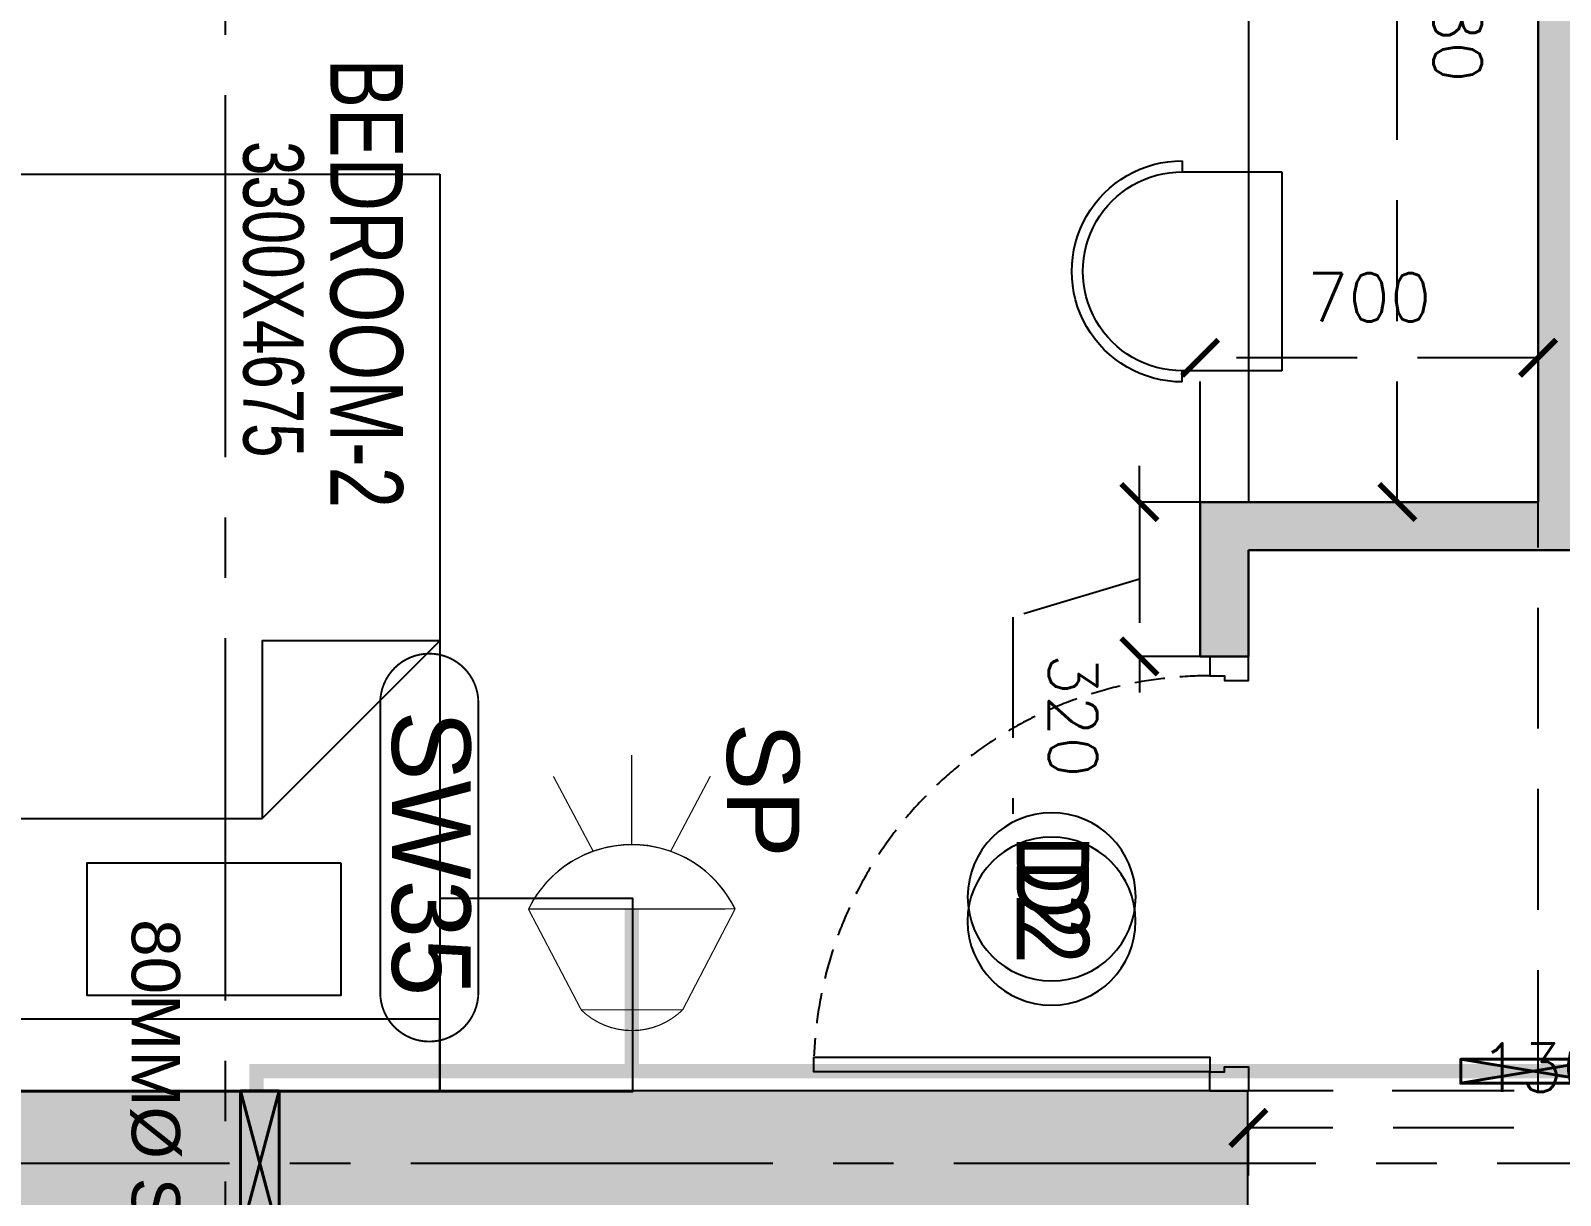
# Model space of a CAD drawing. Header units: millimetres. Extents: x -414464 to 1686, y -90036 to 108605.
# Drawn here: x -111162 to -107994, y -49921 to -47509 of the extents above; entities that cross this region are included whole.
import ezdxf
from ezdxf.enums import TextEntityAlignment as Align

# ---------------------------------------------------------------- set-up
doc = ezdxf.new("R2010")
doc.units = ezdxf.units.MM
doc.header["$LTSCALE"] = 1000
doc.header["$MEASUREMENT"] = 0
for name, pattern in [('$1$AUDIT_D_120904163729-0', [0]), ('$36$HIDDEN', [0.375, 0.25, -0.125]), ('3BHK-A$1$AUDIT_D_120904163729-0', [0]), ('3BHK-A$1$HIDDEN', [0.375, 0.25, -0.125]), ('AUDIT_D_120904163729-0', [0]), ('T8(T9 IS SIMILAR) - DIMENSION & TEXTING$1$( Hidden )', [0.375, 0.25, -0.125]), ('T8(T9 IS SIMILAR) - DIMENSION & TEXTING$1$1', [0]), ('T8(T9 IS SIMILAR) - DIMENSION & TEXTING$1$3BHK-D$0$HIDDEN', [0.375, 0.25, -0.125]), ('T8(T9 IS SIMILAR) - DIMENSION & TEXTING$1$AUDIT_D_120904163729-0', [0]), ('T8(T9 IS SIMILAR) - DIMENSION & TEXTING$1$HIDDEN', [0.375, 0.25, -0.125]), ('T8(T9 IS SIMILAR)$1$$0$HIDDEN', [0.375, 0.25, -0.125]), ('T8_REFUGE COLUMNS$1$CENTER2', [1.125, 0.75, -0.125, 0.125, -0.125])]:
    doc.linetypes.add(name, pattern=pattern)
doc.layers.get('0').update_dxf_attribs({"linetype": 'AUDIT_D_120904163729-0'})
for name, color, linetype in [('$0$A-HATCH -160', 251, '$1$AUDIT_D_120904163729-0'), ('$21$A-DIMENSIONS', 2, '$36$HIDDEN'), ('3BHK-A$1$A-DOOR-FULL', 2, 'Continuous'), ('3BHK-A$1$a-furniture', 8, 'Continuous'), ('3BHK-A$1$A-HATCH -160', 251, '3BHK-A$1$AUDIT_D_120904163729-0'), ('3BHK-A$1$a-window-no', 125, 'Continuous'), ('a-rcc', 3, 'Continuous'), ('T8(T9 IS SIMILAR) - DIMENSION & TEXTING$1$A-DIMENSIONS', 2, 'T8(T9 IS SIMILAR) - DIMENSION & TEXTING$1$HIDDEN'), ('T8(T9 IS SIMILAR) - DIMENSION & TEXTING$1$A-FIRE FIGHTING', 7, 'T8(T9 IS SIMILAR) - DIMENSION & TEXTING$1$AUDIT_D_120904163729-0'), ('T8(T9 IS SIMILAR) - DIMENSION & TEXTING$1$a-window-no', 125, 'Continuous'), ('T8(T9 IS SIMILAR)$1$$6$a-beam 2', 50, 'Continuous'), ('T8(T9 IS SIMILAR)$1$S-BEAM', 20, 'T8(T9 IS SIMILAR)$1$$0$HIDDEN'), ('T8_REFUGE COLUMNS$1$A-CENTERLINE', 193, 'T8_REFUGE COLUMNS$1$CENTER2'), ('T8_REFUGE COLUMNS$1$A-RCC COLS', 3, 'Continuous'), ('T8_TYPICAL COLUMNS$1$A-RCC COLS', 3, 'Continuous')]:
    doc.layers.add(name, color=color, linetype=linetype)
for name, color, linetype, lineweight in [('3BHK-A$1$A-WALL- 160', 6, 'Continuous', 30), ('T8(T9 IS SIMILAR) - DIMENSION & TEXTING$1$a-Text', 4, 'Continuous', 0), ('T8(T9 IS SIMILAR) - DIMENSION & TEXTING$1$a-TEXT -R SIZE', 4, 'Continuous', 0), ('T8(T9 IS SIMILAR) - DIMENSION & TEXTING$1$U-IPD-WS-FIRE', 1, 'Continuous', 40), ('T8(T9 IS SIMILAR) - DIMENSION & TEXTING$1$U-IPD-WS-SP', 1, 'Continuous', 5), ('T8(T9 IS SIMILAR) - DIMENSION & TEXTING$1$U-IPD-WS-TEXT', 7, 'Continuous', 0), ('T8(T9 IS SIMILAR)$1$D&W', 8, 'Continuous', 25), ('T8_REFUGE COLUMNS$1$A-COLUMN NO size reduce', 81, 'Continuous', 25)]:
    doc.layers.add(name, color=color, linetype=linetype, lineweight=lineweight)
for name, color, linetype, lineweight, true_color in [('T8(T9 IS SIMILAR) - DIMENSION & TEXTING$1$U-IPD-SP-SLEV-50', 7, 'T8(T9 IS SIMILAR) - DIMENSION & TEXTING$1$3BHK-D$0$HIDDEN', 40, 0x2f0dd9), ('T8(T9 IS SIMILAR) - DIMENSION & TEXTING$1$U-IPD-SP-SLEV-80', 7, 'T8(T9 IS SIMILAR) - DIMENSION & TEXTING$1$1', 40, 0x10d54b), ('T8_REFUGE COLUMNS$1$COL-HATCH', 7, 'Continuous', 25, 0xa3a3a3)]:
    doc.layers.add(name, color=color, linetype=linetype, lineweight=lineweight, true_color=true_color)
doc.styles.add('3BHK-A$1$LODHA STANDERD', font='sanss___.ttf')
doc.styles.add('T8(T9 IS SIMILAR) - DIMENSION & TEXTING$1$arial', font='sanss___.ttf')
doc.styles.add('T8(T9 IS SIMILAR) - DIMENSION & TEXTING$1$ARIAL ARROW', font='swisscl.ttf')
doc.styles.add('T8(T9 IS SIMILAR) - DIMENSION & TEXTING$1$LODHA STANDERD', font='sanss___.ttf')
doc.styles.add('T8(T9 IS SIMILAR) - DIMENSION & TEXTING$1$Romans 1', font='romans.shx', dxfattribs={"height": 100})
doc.styles.add('T8_REFUGE COLUMNS$1$STANDARD', font='GOTHIC.TTF')
doc.dimstyles.new('T8(T9 IS SIMILAR) - DIMENSION & TEXTING$1$ALPINE S', dxfattribs={"dimscale": 0, "dimtxt": 100, "dimasz": 75, "dimexe": 0, "dimexo": 0, "dimgap": 75, "dimtad": 1, "dimdec": 0, "dimzin": 0, "dimdsep": 46, "dimtxsty": 'T8(T9 IS SIMILAR) - DIMENSION & TEXTING$1$Romans 1', "dimblk": 'T8(T9 IS SIMILAR) - DIMENSION & TEXTING$1$_ArchTick', "dimcen": 0.09, "dimclrd": 256, "dimclre": 256, "dimclrt": 7, "dimadec": 0, "dimazin": 0, "dimtfac": 1, "dimtdec": 0, "dimtofl": 0, "dimtmove": 1, "dimatfit": 0, "dimldrblk": 'T8(T9 IS SIMILAR) - DIMENSION & TEXTING$1$_Open90', "dimfxl": 1, "dimtolj": 1, "dimtzin": 0, "dimarcsym": 0})

# ---------------------------------------------------------------- blocks, each defined once
blk = doc.blocks.new('T8_REFUGE COLUMNS')
at = {"layer": 'T8_REFUGE COLUMNS$1$COL-HATCH', "linetype": 'ByBlock'}
h = blk.add_hatch(color=256, dxfattribs=at)
h.dxf.hatch_style = 1
h.paths.add_polyline_path([(1189932.1, -5719684.9), (1190232.1, -5719684.9), (1190232.1, -5715449.9), (1189932.1, -5715449.9)])
at = {"layer": 'T8_REFUGE COLUMNS$1$A-CENTERLINE'}
for p, q in [((1190082.1, -5720558.8), (1190082.1, -5698299.6)), ((1223494.9, -5717567.4), (1182495.9, -5717567.4))]:
    blk.add_line(p, q, dxfattribs=at)
at = {"layer": 'T8_REFUGE COLUMNS$1$A-COLUMN NO size reduce', "linetype": 'ByBlock', "const_width": 3.9}
blk.add_lwpolyline([(1189128.3, -5717246.9, -1), (1189128.3, -5717043.7), (1189728.5, -5717043.7, -1), (1189728.5, -5717246.9)], format="xyb", close=True, dxfattribs=at)
at = {"layer": 'T8_REFUGE COLUMNS$1$A-RCC COLS', "linetype": 'ByBlock'}
blk.add_lwpolyline([(1189932.1, -5719684.9), (1190232.1, -5719684.9), (1190232.1, -5715449.9), (1189932.1, -5715449.9)], close=True, dxfattribs=at)
at = {"layer": 'T8_REFUGE COLUMNS$1$A-COLUMN NO size reduce', "linetype": 'ByBlock', "insert": (1189144.6, -5717059.9), "char_height": 162.5, "attachment_point": 1, "style": 'T8_REFUGE COLUMNS$1$STANDARD'}
blk.add_mtext_dynamic_manual_height_columns('SW35', width=444.685, gutter_width=500, heights=[0], dxfattribs=at)
blk = doc.blocks.new('T8_TYPICAL COLUMNS')
at = {"layer": 'T8_TYPICAL COLUMNS$1$A-RCC COLS', "linetype": 'ByBlock'}
blk.add_blockref('T8_REFUGE COLUMNS', (0, 0), dxfattribs=at)
blk = doc.blocks.new('*U2756')
for points in [[(0, 0), (0, 820), (30, 820), (30, 0)], [(-40, 0), (0, 0), (0, -30), (10, -30), (10, -80), (-40, -80)], [(860, 0), (820, 0), (820, -30), (810, -30), (810, -80), (860, -80)]]:
    blk.add_lwpolyline(points, close=True)
at = {"color": 0, "linetype": 'ByBlock', "ltscale": 0.25}
blk.add_arc((-1.2, -0.5), 821.2, 0.0347, 87.627, dxfattribs=at)
blk = doc.blocks.new('3BHK-A$1$WINDOW TAG')
at = {"layer": '3BHK-A$1$a-window-no'}
blk.add_circle((0, 0), 174.1, dxfattribs=at)
at = {"layer": '3BHK-A$1$a-window-no', "style": '3BHK-A$1$LODHA STANDERD'}
blk.add_attdef('WINDOW', text='', height=150, dxfattribs=at).set_placement((11.3, 2.8), align=Align.MIDDLE_CENTER)
blk = doc.blocks.new('3BHK-A$1$A$C50024E40')
for p, q in [((0, 0), (0, -225)), ((450, 0), (0, 0)), ((450, -225), (450, 0)), ((-25, -225), (0, -225)), ((475, -225), (450, -225))]:
    blk.add_line(p, q)
for major_axis in [(-176.8, 176.8), (-159.1, 159.1)]:
    blk.add_ellipse((225, -225), major_axis=major_axis, ratio=1, start_param=0.785398, end_param=3.926991)
blk = doc.blocks.new('3BHK-A$1$A$C14560F67')
at = {"layer": '3BHK-A$1$a-furniture'}
blk.add_line((0.5652, -0.3989, 0), (0.5652, -1.831, 0), dxfattribs=at)
blk.add_line((0.5652, -0.3989, 0), (0.5652, -1.831, 0), dxfattribs=at)
at = {"layer": '3BHK-A$1$a-furniture', "extrusion": (-5.35108e-08, -9.26804e-08, 1)}
for points in [[(0.4, -0.3989), (0, -0.3989), (0, 0.0011), (0.4, 0.0011)], [(0.4, -0.3989), (0, -0.3989), (0, 0.0011), (0.4, 0.0011)], [(0.15, -0.3989), (0, -0.3989), (0, -2.1989), (0.15, -2.1989)], [(1.9, -2.1989), (0.15, -2.1989), (0.15, -0.3989), (1.9, -0.3989)], [(1.9, -2.1989), (0.15, -2.1989), (0.15, -0.3989), (1.9, -0.3989)], [(0.4738, -0.604), (0.1988, -0.604), (0.1988, -1.129), (0.4738, -1.129)], [(0.4738, -0.604), (0.1988, -0.604), (0.1988, -1.129), (0.4738, -1.129)], [(0.4738, -1.9938), (0.1988, -1.9938), (0.1988, -1.4688), (0.4738, -1.4688)], [(0.4738, -1.9938), (0.1988, -1.9938), (0.1988, -1.4688), (0.4738, -1.4688)], [(0.5652, -1.831), (0.9332, -2.1989), (0.9332, -1.831)], [(0.5652, -1.831), (0.9332, -2.1989), (0.9332, -1.831)]]:
    blk.add_lwpolyline(points, close=True, dxfattribs=at)
at = {"layer": '3BHK-A$1$a-furniture', "extrusion": (-5.35108e-08, 9.26804e-08, 1), "elevation": 0}
blk.add_lwpolyline([(0.4, -2.1989), (0, -2.1989), (0, -2.5989), (0.4, -2.5989)], close=True, dxfattribs=at)
blk = doc.blocks.new('3BHK-A')
at = {"layer": '3BHK-A$1$A-HATCH -160', "linetype": 'ByBlock'}
h = blk.add_hatch(dxfattribs=at)
h.set_pattern_fill('ZIGZAG', color=256, scale=250)
h.set_pattern_definition([(9e-15, (1e-08, 0), (31.25, 31.25), [31.25, -31.25]), (90, (31.25, 0), (-31.25, 31.25), [31.25, -31.25])])
h.paths.add_polyline_path([(1185182.8, -5714749.5), (1186532.7, -5714749.5), (1186532.7, -5714149.5), (1186632.7, -5714149.5), (1186632.7, -5714749.5), (1188712.7, -5714749.5), (1188712.7, -5714049.5), (1189032.5, -5714049.5), (1189032.5, -5714149.5), (1188812.7, -5714149.5), (1188812.7, -5715449.5), (1189032.5, -5715449.5), (1189032.5, -5715549.5), (1188712.7, -5715549.5), (1188712.7, -5714849.5), (1186632.7, -5714849.5), (1186632.7, -5715664.5), (1186532.7, -5715664.5), (1186532.7, -5714849.5), (1185182.8, -5714849.5)])
h.paths.add_polyline_path([(1185182.8, -5713249.5), (1185782.7, -5713249.5), (1185782.7, -5713149.5), (1185182.8, -5713149.5)])
h.paths.add_polyline_path([(1186532.7, -5710699.5), (1186632.7, -5710699.5), (1186632.7, -5713249.5), (1186532.7, -5713249.5)])
h.paths.add_polyline_path([(1186532.7, -5717399.5), (1186632.7, -5717399.5), (1186632.7, -5716414.5), (1186532.7, -5716414.5)])
h.paths.add_polyline_path([(1194902.2, -5715375), (1194082.3, -5715375), (1194082.3, -5715475), (1194902.2, -5715475)])
h.paths.add_polyline_path([(1195782.2, -5715375), (1196682.2, -5715375), (1196682.2, -5715475), (1195782.2, -5715475)])
h.paths.add_polyline_path([(1194132.5, -5714149.9), (1196532.4, -5714149.9), (1196532.4, -5714049.9), (1194132.5, -5714049.9)])
h.paths.add_polyline_path([(1197432.4, -5711800.2), (1197532.4, -5711800.2), (1197532.4, -5714149.9), (1197432.4, -5714149.9)])
h.paths.add_polyline_path([(1198282.4, -5714149.9), (1198958.7, -5714149.9), (1198958.7, -5714049.9), (1198282.4, -5714049.9)])
h.paths.add_polyline_path([(1196871.9, -5720208.6), (1196082.2, -5720209.7), (1196082.3, -5720109.7), (1196082.2, -5720109.7), (1196182.2, -5720109.7), (1196871.9, -5720108.6)])
h.paths.add_polyline_path([(1193397.2, -5709939.9), (1193882.3, -5709939.6), (1193882.3, -5710040.1), (1193397.3, -5710040.1)])
h.paths.add_polyline_path([(1186632.7, -5708554.7), (1187192.3, -5708554.8), (1187192.3, -5708654.7), (1186632.7, -5708654.7)])
h.paths.add_polyline_path([(1194182.3, -5715724), (1194082.3, -5715724), (1194082.3, -5715474), (1194182.3, -5715474)])
at = {"layer": '3BHK-A$1$a-furniture'}
blk.add_line((1186631, -5715448.4, 0), (1188713.4, -5715448.4, 0), dxfattribs=at)
at = {"layer": '3BHK-A$1$A-WALL- 160', "linetype": 'ByBlock'}
for p, q in [((1188812.7, -5715448.5, 0), (1188812.7, -5714148.5, 0)), ((1188712.7, -5714848.5, 0), (1186632.7, -5714848.5, 0)), ((1188712.7, -5715548.5, 0), (1188712.7, -5714848.5, 0)), ((1188812.7, -5715448.5, 0), (1189032.5, -5715448.5, 0)), ((1189032.5, -5715448.5, 0), (1189032.5, -5715548.5, 0)), ((1189932.4, -5715448.5, 0), (1189932.5, -5715448.5, 0)), ((1188712.7, -5715548.5, 0), (1189032.5, -5715548.5, 0)), ((1189932.4, -5715548.5, 0), (1189932.5, -5715548.5, 0))]:
    blk.add_line(p, q, dxfattribs=at)
at = {"layer": '3BHK-A$1$A-DOOR-FULL', "linetype": '3BHK-A$1$HIDDEN', "rotation": 180}
blk.add_blockref('*U2756', (1189892.5, -5715528.5, 0), dxfattribs=at)
at = {"layer": '3BHK-A$1$a-furniture', "xscale": -0.915704994238472, "yscale": 0.915704994238472, "zscale": 1199.999999999999, "rotation": 0.001489574432473345}
blk.add_blockref('3BHK-A$1$A$C50024E40', (1188441, -5715379.6, 0), dxfattribs=at)
at = {"layer": '3BHK-A$1$a-furniture', "color": 1, "linetype": 'Continuous', "extrusion": (0, 0, -1), "xscale": -1000, "yscale": 1000, "zscale": -1000, "rotation": 180.0014935398141}
blk.add_blockref('3BHK-A$1$A$C14560F67', (-1189933.6, -5719322.5, -0.7), dxfattribs=at)
at = {"layer": '3BHK-A$1$a-window-no'}
ref = blk.add_blockref('3BHK-A$1$WINDOW TAG', (1189530.3, -5715856.2, 0), dxfattribs=dict(at, xscale=-1))
ref.add_attrib('WINDOW', 'D2', dxfattribs={"height": 150, "style": '3BHK-A$1$LODHA STANDERD', "width": 0.8}).set_placement((1189510.4, -5715853.5, 0), align=Align.MIDDLE_CENTER)
blk = doc.blocks.new('T8(T9 IS SIMILAR) - DIMENSION & TEXTING$1$WINDOW TAG')
at = {"layer": 'T8(T9 IS SIMILAR) - DIMENSION & TEXTING$1$a-window-no'}
blk.add_circle((0, 0), 174.1, dxfattribs=at)
at = {"layer": 'T8(T9 IS SIMILAR) - DIMENSION & TEXTING$1$a-window-no', "style": 'T8(T9 IS SIMILAR) - DIMENSION & TEXTING$1$LODHA STANDERD'}
blk.add_attdef('WINDOW', text='', height=150, dxfattribs=at).set_placement((11.3, 2.8), align=Align.MIDDLE_CENTER)
blk = doc.blocks.new('T8(T9 IS SIMILAR) - DIMENSION & TEXTING$1$_ArchTick')
at = {"color": 0, "linetype": 'ByBlock', "const_width": 0.15}
blk.add_lwpolyline([(-0.5, -0.5), (0.5, 0.5)], dxfattribs=at)
blk = doc.blocks.new('*D1375')
at = {"layer": 'T8(T9 IS SIMILAR) - DIMENSION & TEXTING$1$A-DIMENSIONS', "linetype": 'T8(T9 IS SIMILAR) - DIMENSION & TEXTING$1$HIDDEN', "lineweight": -2, "transparency": 16777216}
for p, q in [((1188712.8, -5714848.7), (1188413.8, -5714848.7)), ((1188712.8, -5715548.7), (1188413.8, -5715548.7))]:
    blk.add_line(p, q, dxfattribs=at)
at = {"layer": 'T8(T9 IS SIMILAR) - DIMENSION & TEXTING$1$A-DIMENSIONS', "lineweight": -2, "transparency": 16777216}
blk.add_line((1188413.8, -5714848.7), (1188413.8, -5715548.7), dxfattribs=at)
at = {"layer": 'T8(T9 IS SIMILAR) - DIMENSION & TEXTING$1$A-DIMENSIONS', "linetype": 'ByBlock', "lineweight": -2, "transparency": 16777216, "xscale": 75, "yscale": 75, "zscale": 75}
for p, rotation in [((1188413.8, -5714848.7), 90), ((1188413.8, -5715548.7), 270)]:
    blk.add_blockref('T8(T9 IS SIMILAR) - DIMENSION & TEXTING$1$_ArchTick', p, dxfattribs=dict(at, rotation=rotation))
at = {"layer": 'T8(T9 IS SIMILAR) - DIMENSION & TEXTING$1$A-DIMENSIONS', "color": 7, "linetype": 'ByBlock', "transparency": 16777216, "insert": (1188288.8, -5715198.7), "char_height": 100, "attachment_point": 5, "rotation": 90, "style": 'T8(T9 IS SIMILAR) - DIMENSION & TEXTING$1$Romans 1'}
blk.add_mtext('\\A1;700', dxfattribs=at)
blk = doc.blocks.new('T8(T9 IS SIMILAR) - DIMENSION & TEXTING$1$_Open90')
at = {"color": 0, "linetype": 'ByBlock', "lineweight": -2}
for p, q in [((-0.5, 0.5), (0, 0)), ((0, 0), (-1, 0)), ((0, 0), (-0.5, -0.5))]:
    blk.add_line(p, q, dxfattribs=at)
blk = doc.blocks.new('*D1376')
at = {"layer": 'T8(T9 IS SIMILAR) - DIMENSION & TEXTING$1$A-DIMENSIONS', "linetype": 'T8(T9 IS SIMILAR) - DIMENSION & TEXTING$1$HIDDEN', "lineweight": -2, "transparency": 16777216}
for p, q in [((1188712.8, -5715548.7), (1188712.8, -5715674.5)), ((1189032.4, -5715548.7), (1189032.4, -5715674.5))]:
    blk.add_line(p, q, dxfattribs=at)
at = {"layer": 'T8(T9 IS SIMILAR) - DIMENSION & TEXTING$1$A-DIMENSIONS', "lineweight": -2, "transparency": 16777216}
for p, q in [((1188712.8, -5715674.5), (1188637.8, -5715674.5)), ((1188712.8, -5715674.5), (1189032.4, -5715674.5)), ((1188872.6, -5715674.5), (1188951.3, -5715937)), ((1189032.4, -5715674.5), (1189107.4, -5715674.5)), ((1188951.3, -5715937), (1189358.5, -5715937))]:
    blk.add_line(p, q, dxfattribs=at)
at = {"layer": 'T8(T9 IS SIMILAR) - DIMENSION & TEXTING$1$A-DIMENSIONS', "linetype": 'ByBlock', "lineweight": -2, "transparency": 16777216, "xscale": 75, "yscale": 75, "zscale": 75}
blk.add_blockref('T8(T9 IS SIMILAR) - DIMENSION & TEXTING$1$_ArchTick', (1188712.8, -5715674.5), dxfattribs=at)
at = {"layer": 'T8(T9 IS SIMILAR) - DIMENSION & TEXTING$1$A-DIMENSIONS', "linetype": 'ByBlock', "lineweight": -2, "transparency": 16777216, "xscale": 75, "yscale": 75, "zscale": 75, "rotation": 180}
blk.add_blockref('T8(T9 IS SIMILAR) - DIMENSION & TEXTING$1$_ArchTick', (1189032.4, -5715674.5), dxfattribs=at)
at = {"layer": 'T8(T9 IS SIMILAR) - DIMENSION & TEXTING$1$A-DIMENSIONS', "color": 7, "linetype": 'ByBlock', "transparency": 16777216, "insert": (1189154.9, -5715812), "char_height": 100, "attachment_point": 5, "style": 'T8(T9 IS SIMILAR) - DIMENSION & TEXTING$1$Romans 1'}
blk.add_mtext('\\A1;320', dxfattribs=at)
blk = doc.blocks.new('*D1377')
at = {"layer": 'T8(T9 IS SIMILAR) - DIMENSION & TEXTING$1$A-DIMENSIONS', "linetype": 'T8(T9 IS SIMILAR) - DIMENSION & TEXTING$1$HIDDEN', "lineweight": -2, "transparency": 16777216}
for p, q in [((1186632.7, -5715313.4), (1186632.7, -5715140.3)), ((1188712.8, -5715363.4), (1188712.8, -5715140.3))]:
    blk.add_line(p, q, dxfattribs=at)
at = {"layer": 'T8(T9 IS SIMILAR) - DIMENSION & TEXTING$1$A-DIMENSIONS', "lineweight": -2, "transparency": 16777216}
blk.add_line((1188712.8, -5715140.3), (1186632.7, -5715140.3), dxfattribs=at)
at = {"layer": 'T8(T9 IS SIMILAR) - DIMENSION & TEXTING$1$A-DIMENSIONS', "linetype": 'ByBlock', "lineweight": -2, "transparency": 16777216, "xscale": 75, "yscale": 75, "zscale": 75, "rotation": 180}
blk.add_blockref('T8(T9 IS SIMILAR) - DIMENSION & TEXTING$1$_ArchTick', (1186632.7, -5715140.3), dxfattribs=at)
at = {"layer": 'T8(T9 IS SIMILAR) - DIMENSION & TEXTING$1$A-DIMENSIONS', "linetype": 'ByBlock', "lineweight": -2, "transparency": 16777216, "xscale": 75, "yscale": 75, "zscale": 75}
blk.add_blockref('T8(T9 IS SIMILAR) - DIMENSION & TEXTING$1$_ArchTick', (1188712.8, -5715140.3), dxfattribs=at)
at = {"layer": 'T8(T9 IS SIMILAR) - DIMENSION & TEXTING$1$A-DIMENSIONS', "color": 7, "linetype": 'ByBlock', "transparency": 16777216, "insert": (1187672.7, -5715015.3), "char_height": 100, "attachment_point": 5, "style": 'T8(T9 IS SIMILAR) - DIMENSION & TEXTING$1$Romans 1'}
blk.add_mtext('\\A1;2080', dxfattribs=at)
blk = doc.blocks.new('*D1393')
at = {"layer": 'T8(T9 IS SIMILAR) - DIMENSION & TEXTING$1$A-DIMENSIONS', "linetype": 'T8(T9 IS SIMILAR) - DIMENSION & TEXTING$1$HIDDEN', "lineweight": -2, "transparency": 16777216}
for p, q in [((1190107.7, -5714148.7), (1190008.9, -5714148.7)), ((1190107.7, -5715448.7), (1190008.9, -5715448.7))]:
    blk.add_line(p, q, dxfattribs=at)
at = {"layer": 'T8(T9 IS SIMILAR) - DIMENSION & TEXTING$1$A-DIMENSIONS', "lineweight": -2, "transparency": 16777216}
blk.add_line((1190008.9, -5714148.7), (1190008.9, -5715448.7), dxfattribs=at)
at = {"layer": 'T8(T9 IS SIMILAR) - DIMENSION & TEXTING$1$A-DIMENSIONS', "linetype": 'ByBlock', "lineweight": -2, "transparency": 16777216, "xscale": 75, "yscale": 75, "zscale": 75}
for p, rotation in [((1190008.9, -5714148.7), 90), ((1190008.9, -5715448.7), 270)]:
    blk.add_blockref('T8(T9 IS SIMILAR) - DIMENSION & TEXTING$1$_ArchTick', p, dxfattribs=dict(at, rotation=rotation))
at = {"layer": 'T8(T9 IS SIMILAR) - DIMENSION & TEXTING$1$A-DIMENSIONS', "color": 7, "linetype": 'ByBlock', "transparency": 16777216, "insert": (1189883.9, -5714798.7), "char_height": 100, "attachment_point": 5, "rotation": 90, "style": 'T8(T9 IS SIMILAR) - DIMENSION & TEXTING$1$Romans 1'}
blk.add_mtext('\\A1;1300', dxfattribs=at)
blk = doc.blocks.new('T8(T9 IS SIMILAR) - DIMENSION & TEXTING$1$SIDE SPRINKLER')
at = {"layer": 'T8(T9 IS SIMILAR) - DIMENSION & TEXTING$1$U-IPD-WS-SP', "const_width": 3, "elevation": 0}
for points in [[(-6847.2, -87791.6), (-7102.7, -87925.5)], [(-6700.4, -87955.9), (-6510.2, -87854.9)], [(-6683.5, -88053.8), (-6456.1, -88053.8)], [(-6700.2, -88152.7), (-6509.9, -88253.3)], [(-6847.2, -88315.9), (-7102.7, -88183.1)]]:
    blk.add_lwpolyline(points, dxfattribs=at)
for points in [[(-6847.2, -87791.6, 0.000405), (-6846.7, -88316.2, 0.623274), (-6846.7, -87792.3, 0.617961)], [(-7102.7, -87925.2, 0.001274), (-7102.7, -88183.1, -0.409371), (-7102.7, -87925.2, -0.617961)]]:
    blk.add_lwpolyline(points, format="xyb", dxfattribs=at)
at = {"layer": 'T8(T9 IS SIMILAR) - DIMENSION & TEXTING$1$U-IPD-WS-SP'}
for centre, start, end in [((-6975.2, -88053.8), 296.0387, 63.9613), ((-6975.2, -88053.8), 0, 63.9613), ((-6975.2, -88054.2), 296.1316, 0.0929)]:
    blk.add_arc(centre, 291.8, start, end, dxfattribs=at)
blk = doc.blocks.new('T8(T9 IS SIMILAR) - DIMENSION & TEXTING$1$A$C7A147FD6')
at = {"layer": 'T8(T9 IS SIMILAR) - DIMENSION & TEXTING$1$U-IPD-SP-SLEV-50', "linetype": 'ByBlock', "elevation": -1.3}
blk.add_lwpolyline([(-17535.7, 664.9), (-17535.7, 364.9), (-17585.7, 364.9), (-17585.7, 664.9), (-17535.7, 664.9), (-17585.7, 364.9), (-17585.7, 664.9), (-17535.7, 364.9)], dxfattribs=at)
at = {"layer": 'T8(T9 IS SIMILAR) - DIMENSION & TEXTING$1$U-IPD-SP-SLEV-80', "elevation": -0.6}
blk.add_lwpolyline([(-17519.9, -2082.5), (-17219.9, -2082.5), (-17219.9, -2162.5), (-17519.9, -2162.5), (-17519.9, -2082.5), (-17219.9, -2162.5), (-17219.9, -2082.5), (-17519.9, -2162.5)], dxfattribs=at)
at = {"layer": 'T8(T9 IS SIMILAR) - DIMENSION & TEXTING$1$U-IPD-WS-FIRE', "linetype": 'T8(T9 IS SIMILAR) - DIMENSION & TEXTING$1$( Hidden )', "ltscale": 2, "const_width": 30, "elevation": -1.3}
for points in [[(-17826.3, 3709.8), (-17560.7, 3709.8), (-17560.7, -2129), (-13642.6, -2129), (-13642.6, -1588.7), (-13642.6, -1364.4), (-13166.5, -1364.4), (-13166.5, -281.8), (-12020.3, -281.8), (-12020.3, 1112.5), (-6794.4, 1112.5)], [(-17896.7, -1351.8), (-17560.7, -1351.8)]]:
    blk.add_lwpolyline(points, dxfattribs=at)
at = {"layer": 'T8(T9 IS SIMILAR) - DIMENSION & TEXTING$1$U-IPD-WS-FIRE', "xscale": 0.8162240268536692, "yscale": 0.8162240268536692, "zscale": 0.8162240268536692, "rotation": 180}
blk.add_blockref('T8(T9 IS SIMILAR) - DIMENSION & TEXTING$1$SIDE SPRINKLER', (-23485.4, -73223.6, -1.3), dxfattribs=at)
at = {"layer": 'T8(T9 IS SIMILAR) - DIMENSION & TEXTING$1$U-IPD-WS-TEXT', "attachment_point": 1, "rotation": 359.9999, "style": 'T8(T9 IS SIMILAR) - DIMENSION & TEXTING$1$arial'}
for s, width, insert, char_height in [('SP', 0.382, (-18282.6, -1004.7, -2), 150), ('80MM%%C SLEEVE', 1876.047, (-17875.8, -2287.6, -1.8), 100)]:
    blk.add_mtext_dynamic_manual_height_columns(s, width=width, gutter_width=0.75, heights=[0], dxfattribs=dict(at, insert=insert, char_height=char_height))
blk = doc.blocks.new('T8(T9 IS SIMILAR) - DIMENSION & TEXTING')
at = {"layer": 'T8(T9 IS SIMILAR) - DIMENSION & TEXTING$1$A-FIRE FIGHTING', "linetype": 'ByBlock'}
blk.add_blockref('T8(T9 IS SIMILAR) - DIMENSION & TEXTING$1$A$C7A147FD6', (1207452.3, -5715374), dxfattribs=at)
at = {"layer": 'T8(T9 IS SIMILAR) - DIMENSION & TEXTING$1$a-window-no'}
ref = blk.add_blockref('T8(T9 IS SIMILAR) - DIMENSION & TEXTING$1$WINDOW TAG', (1189580.7, -5715856.4, 0.5), dxfattribs=dict(at, xscale=-1))
ref.add_attrib('WINDOW', 'D2', dxfattribs={"height": 150, "style": 'T8(T9 IS SIMILAR) - DIMENSION & TEXTING$1$LODHA STANDERD', "width": 0.8}).set_placement((1189560.8, -5715853.7, 0.5), align=Align.MIDDLE_CENTER)
at = {"layer": 'T8(T9 IS SIMILAR) - DIMENSION & TEXTING$1$a-Text', "style": 'T8(T9 IS SIMILAR) - DIMENSION & TEXTING$1$ARIAL ARROW'}
blk.add_text('BEDROOM-2', height=150, dxfattribs=at).set_placement((1187794, -5717350, 0.5))
at = {"layer": 'T8(T9 IS SIMILAR) - DIMENSION & TEXTING$1$a-TEXT -R SIZE', "color": 2, "style": 'T8(T9 IS SIMILAR) - DIMENSION & TEXTING$1$ARIAL ARROW'}
blk.add_text('3300X4675', height=125, dxfattribs=at).set_placement((1187965, -5717530.5, 0.5))
at = {"layer": 'T8(T9 IS SIMILAR) - DIMENSION & TEXTING$1$A-DIMENSIONS', "linetype": 'ByBlock'}
for base, p1, p2, angle, picture, middle in [((1190008.9, -5715448.7, 0.5), (1190107.7, -5714148.7, 0.9), (1190107.7, -5715448.7, 0.5), 90, '*D1393', (1189883.9, -5714798.7, 0.5)), ((1188413.8, -5715548.7, 0.5), (1188712.8, -5714848.7, 0.5), (1188712.8, -5715548.7, 0.5), 270, '*D1375', (1188288.8, -5715198.7, 0.5)), ((1186632.7, -5715140.3, 0.5), (1188712.8, -5715363.4, 0.5), (1186632.7, -5715313.4, 0.5), 180, '*D1377', (1187672.7, -5715015.3, 0.5)), ((1189032.4, -5715674.5, 0.5), (1188712.8, -5715548.7, 0.5), (1189032.4, -5715548.7, 0.5), 180, '*D1376', (1189026.3, -5715812, 0.5))]:
    dim = blk.add_linear_dim(base=base, p1=p1, p2=p2, angle=angle, dimstyle='T8(T9 IS SIMILAR) - DIMENSION & TEXTING$1$ALPINE S', override={"dimscale": 1, "dimfxl": 5, "dimarcsym": 1}, dxfattribs=at)
    dim.commit()
    dim.dimension.update_dxf_attribs({"geometry": picture, "text_midpoint": middle})
blk = doc.blocks.new('T8(T9 IS SIMILAR)')
at = {"layer": 'T8(T9 IS SIMILAR)$1$D&W', "linetype": 'ByBlock'}
for name in ['T8_TYPICAL COLUMNS', '3BHK-A']:
    blk.add_blockref(name, (0, 0), dxfattribs=at)
at = {"layer": 'T8(T9 IS SIMILAR)$1$$6$a-beam 2', "linetype": 'ByBlock'}
blk.add_blockref('T8(T9 IS SIMILAR) - DIMENSION & TEXTING', (0, 0), dxfattribs=at)
at = {"layer": 'T8(T9 IS SIMILAR)$1$S-BEAM'}
for p, q in [((1189932, -5714148.5, -0.2), (1189932.1, -5715448.4, -0.2)), ((1189932, -5714150.8, -0.2), (1189932, -5715450.8, -0.2)), ((1189932, -5714848.8, -0.2), (1185182.1, -5714848.8, -0.2))]:
    blk.add_line(p, q, dxfattribs=at)
blk = doc.blocks.new('A$C48506478')
at = {"layer": '$21$A-DIMENSIONS', "linetype": 'ByBlock'}
blk.add_blockref('T8(T9 IS SIMILAR)', (-1195542.6, 5727884.6), dxfattribs=at)
at = {"layer": '$0$A-HATCH -160', "linetype": 'ByBlock'}
blk.add_blockref('T8(T9 IS SIMILAR) - DIMENSION & TEXTING', (-1195542.6, 5727884.6), dxfattribs=at)

msp = doc.modelspace()

# ---------------------------------------------------------------- block references
at = {"layer": 'a-rcc', "linetype": 'ByBlock', "rotation": 270}
msp.add_blockref('A$C48506478', (-121076, -55315.3, 0), dxfattribs=at)

doc.saveas('drawing.dxf')
